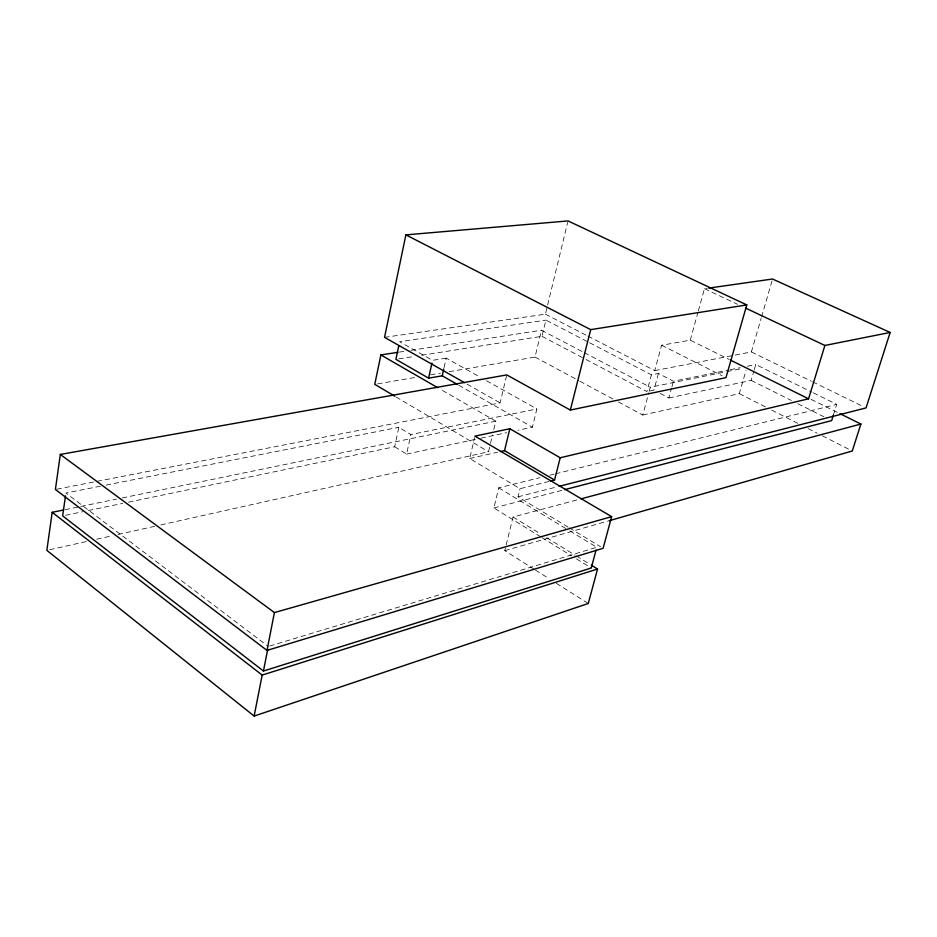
<?xml version="1.0" encoding="UTF-8"?>
<svg xmlns="http://www.w3.org/2000/svg" width="937" height="937" viewBox="0 0 937 937"><rect width="100%" height="100%" fill="white"/><g stroke="black" fill="none" stroke-linecap="round" stroke-linejoin="round"><path stroke-width="0.7" stroke-dasharray="4.68 3.51" d="M128.474 502.173L394.676 446.75L398.869 427.284L410.863 434.557L536.866 408.965L532.392 427.178L518.091 430.235M394.676 446.75L406.588 454.094L410.863 434.557M444.056 367.644L446.188 358.133L480.189 377.201M549.023 481.431L520.023 488.704L469.718 458.486L474.614 437.52M160.824 524.919L488.517 451.751L490.168 444.806M490.496 443.412L492.475 435.084M493.799 429.521L495.778 421.193L440.226 389.148M97.003 481.36L500.112 402.875L506.753 374.905M540.719 536.831L493.893 507.948L498.742 487.837L539.923 477.671M449.151 371.684L535.004 357.079L541.516 330.234L582.943 351.949M384.545 337.332L545.404 314.176L567.681 222.338M421.673 355.275L541.984 336.313L545.92 320.114L588.377 342.134M568.08 527.121L518.044 496.833L520.023 488.704M534.242 569.298L504.774 550.64L505.816 546.435M506.156 545.041L513.066 517.013L578.106 499.62M586.023 359.515L646.905 391.584L651.414 374.835L658.418 373.465L673.457 381.23L728.81 369.986M618.385 401.926L642.77 415.044L648.767 392.802M649.142 391.408L650.266 387.25L725.554 371.895M587.862 336.078L654.752 370.619L661.604 345.238L690.253 340.166L729.255 359.503M658.418 373.465L653.897 390.132L646.905 391.584M660.128 393.399L668.854 397.979L671.536 388.211M671.923 386.817L673.457 381.23M690.253 340.166L697.936 312.349M698.323 310.955L704.46 288.701L707.353 288.28M642.77 415.044L739.293 393.634L746.063 370.291M654.752 370.619L751.392 351.937L761.149 318.287M761.558 316.882L772.147 280.421M668.854 397.979L751.146 380.375L753.852 371.122M754.226 369.799L755.772 364.516L811.922 392.158M833.344 415.196L836.729 404.374L813.222 392.802M269.669 646.026L596.799 547.278L569.485 530.729M504.774 550.64L607.481 521.195M493.893 507.948L563.137 490.039M518.044 496.833L556.238 487.076M549.867 475.211L554.13 474.157M555.547 473.806L836.729 404.374M469.718 458.486L497.582 452.22M49.696 549.726L86.743 541.457M96.722 539.232L112.393 535.73M118.085 534.465L155.132 526.196M406.588 454.094L479.498 438.493M480.927 438.188L506.659 432.683M65.496 515.291L82.667 511.719M88.394 510.524L122.747 503.368M726.971 371.602L742.596 368.417M65.075 509.681L79.376 506.741M80.805 506.437L116.586 499.093M122.302 497.922L495.778 421.193M730.228 369.705L740.16 367.691M747.257 366.25L755.772 364.516M100.353 486.221L65.906 493.026L268.263 646.448M106.092 485.085L398.869 427.284M56.829 489.184L95.562 481.641M377.611 383.854L416.251 377.283M430.551 374.847L440.566 373.137M446.188 358.133L432.531 360.335L399.619 341.736L545.92 320.114M398.752 358.894L413.076 356.634M399.525 352.066L403.824 351.398M411.003 350.297L541.516 330.234M704.46 288.701L737.548 304.291M751.392 351.937L811.325 381.195M812.625 381.839L863.434 406.635M811.079 399.361L838.603 413.006M751.146 380.375L791.402 400.486M797.891 403.742L823.857 416.719M661.604 345.238L722.111 375.714M739.293 393.634L766.56 407.49M771.76 410.125L797.727 423.313M808.116 428.584L817.205 433.199M822.405 435.834L852.272 451.002M545.404 314.176L586.574 335.423M589.666 342.801L651.414 374.835M584.243 352.628L650.266 387.25M541.984 336.313L584.735 358.824M535.004 357.079L578.621 380.539M579.898 381.23L613.255 399.174M486.49 380.727L536.866 408.965M467.094 384.147L500.112 402.875M458.743 385.212L532.392 427.178M396.011 396.937L488.517 451.751M569.333 527.871L600.617 546.798M498.742 487.837L568.244 529.979M513.066 517.013L540.403 533.832M546.611 537.662L575.189 555.243M576.431 556.016L590.087 564.425M541.949 537.592L571.535 555.828M576.466 558.874L591.247 567.998M535.472 570.083L548.977 578.633M556.344 583.294L588.272 603.498"/><path stroke-width="1.41" d="M63.634 509.974L52.191 512.316L46.85 550.37L254.138 716.067L588.272 603.498L597.548 569.017L591.341 565.187M464.553 382.706L384.545 337.332L405.885 234.871L568.021 220.933L746.789 304.923L725.964 377.67L570.34 410.055L506.753 374.905L60.319 454.445L55.4 489.465L266.998 650.419L603.112 548.309L611.638 516.638L474.942 436.127L509.822 428.736L560.197 457.771L808.561 398.811L824.888 345.46L890.15 332.459L866.046 407.911L559.061 486.35M65.496 495.884L62.638 515.889L263.449 671.033L591.247 567.998L596.061 550.042M254.138 716.067L262.173 675.085L597.548 569.017M266.998 650.419L274.412 612.587L611.638 516.638M263.449 671.033L267.736 649.177M398.096 352.289L380.879 354.936L374.753 384.334L394.758 396.187M398.764 345.8L395.894 359.339L428.607 378.15L442.241 375.807L457.479 384.486M428.607 378.15L431.922 363.076M442.241 375.807L443.763 369.002M500.37 451.599L504.539 450.65L509.822 428.736M570.34 410.055L590.708 329.637L746.789 304.923M550.406 481.079L554.552 480.049L560.197 457.771M833.344 415.196L831.646 420.608L564.554 489.676M839.915 413.65L860.892 424.039L852.272 451.002L608.886 520.796M580.94 498.871L860.892 424.039M708.805 288.081L772.545 279.015L890.15 332.459M745.489 308.039L824.888 345.46M730.555 360.148L808.561 398.811M405.885 234.871L590.708 329.637M380.879 354.936L437.696 387.695M504.539 450.65L554.552 480.049M60.319 454.445L274.412 612.587M52.191 512.316L262.173 675.085"/></g></svg>
